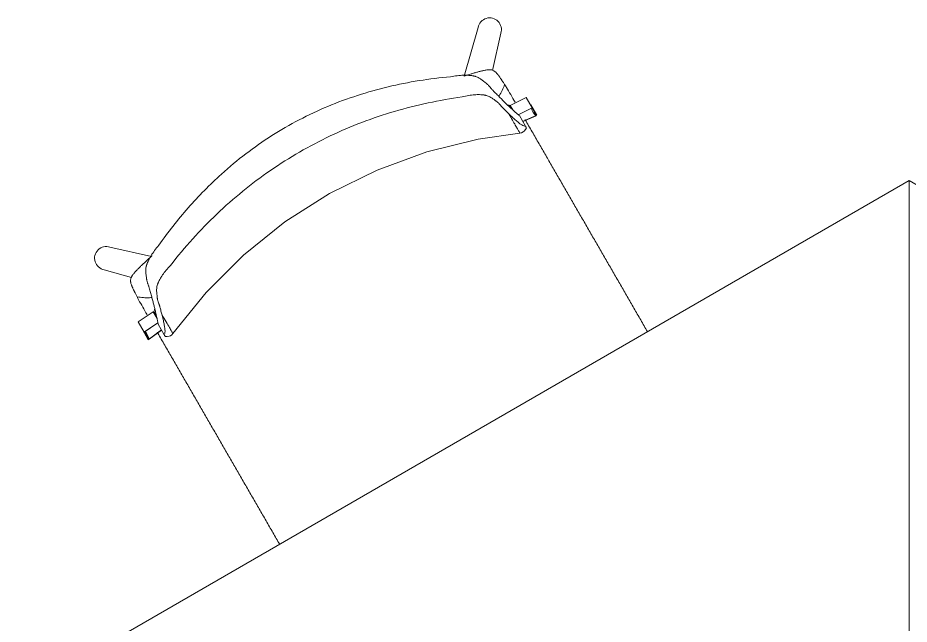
# Model space of a CAD drawing. Header units: millimetres. Extents: x 79795 to 317870, y -36033 to 97293.
# Drawn here: x 213534 to 214530, y 23448 to 24125 of the extents above; entities that cross this region are included whole.
import ezdxf

# ---------------------------------------------------------------- set-up
doc = ezdxf.new("R2010")
doc.units = ezdxf.units.MM
doc.header["$MEASUREMENT"] = 0
doc.layers.add('I-FURN', color=8, linetype='CONTINUOUS', lineweight=9)

msp = doc.modelspace()

# ---------------------------------------------------------------- linework, layer by layer
at = {"layer": 'I-FURN'}
for p, q in [((214048.38, 24114.22), (214032.89, 24059.73)), ((214064.36, 24065.99), (214073.69, 24107.8)), ((214084.23, 24027.13), (214102.15, 24035.91)), ((214102.15, 24035.91), (214108.82, 24024.36)), ((214084.9, 24024.07), (214083.4, 24026.68)), ((214087.19, 24022.02), (214084.23, 24027.13)), ((214108.82, 24024.36), (214093.19, 24016.71)), ((214113.96, 24016.1), (214107.3, 24027.65)), ((214094.36, 24015.71), (214101.17, 24003.91)), ((214098.06, 24009.3), (214113.96, 24016.1)), ((214098.1, 24009.23), (214113.12, 24015.65)), ((214101.28, 24000.18), (214102.21, 24002.11)), ((214048.31, 23989.38), (214095.1, 23996.19)), ((214095.1, 23996.19), (214096.93, 23996.66)), ((214096.93, 23996.66), (214098.62, 23997.51)), ((214098.62, 23997.51), (214099.81, 23998.43)), ((214099.81, 23998.43), (214101.28, 24000.18)), ((213990.91, 23975.21), (214048.31, 23989.38)), ((213935.37, 23954.91), (213990.91, 23975.21)), ((213882.34, 23928.73), (213935.37, 23954.91)), ((214529.91, 23943.22), (213534.01, 23368.21)), ((214529.93, 22833.22), (214529.91, 23943.22)), ((215525.83, 23368.25), (214529.91, 23943.22)), ((214529.91, 23943.22), (214529.93, 22833.22)), ((213832.46, 23896.97), (213882.34, 23928.73)), ((213786.32, 23860.02), (213832.46, 23896.97)), ((213683.44, 23858.56), (213636.92, 23868.93)), ((213744.44, 23818.3), (213786.32, 23860.02)), ((213630.51, 23843.61), (213661.05, 23834.94)), ((213707.32, 23772.31), (213744.44, 23818.3)), ((213668.57, 23785.61), (213685.13, 23796.74)), ((213685.13, 23796.74), (213689.55, 23789.09)), ((213685.96, 23797.19), (213688.92, 23792.08)), ((213675.24, 23774.06), (213668.57, 23785.61)), ((213690.5, 23784.32), (213675.24, 23774.06)), ((213690.51, 23784.22), (213676.07, 23774.51)), ((213673.15, 23777.03), (213679.81, 23765.48)), ((213679.81, 23765.48), (213694.42, 23776.43)), ((213680.65, 23765.93), (213694.49, 23776.31)), ((213690.79, 23782.71), (213697.61, 23770.91)), ((213700.79, 23768.95), (213698.65, 23769.12)), ((213703.03, 23769.35), (213700.79, 23768.95)), ((213704.43, 23769.92), (213703.03, 23769.35)), ((213706, 23770.96), (213704.43, 23769.92)), ((213707.32, 23772.31), (213706, 23770.96))]:
    msp.add_line(p, q, dxfattribs=at)
for centre, start, end in [((214061.25, 24111.85), 341.96621, 169.58244), ((213632.87, 23856.48), 71.98964, 259.60587)]:
    msp.add_arc(centre, 13.09, start, end, dxfattribs=at)
for centre, start_param, end_param in [((214124.71, 24028.57), 6.026179, 6.605675), ((214125.55, 24029.02), 6.026179, 6.605675), ((213656.17, 23773.45), 2.819103, 2.902745), ((213662.83, 23761.9), 2.819103, 3.398599), ((213663.67, 23762.36), 2.819103, 3.398599)]:
    msp.add_ellipse(centre, major_axis=(-15.06, -8.7), ratio=0.978487, start_param=start_param, end_param=end_param, dxfattribs=at)
for points, knots in [([(214033.18, 24059.97), (214035.45, 24060.71), (214039.11, 24061.88), (214043.45, 24063.2), (214045.89, 24063.92), (214047.71, 24064.44), (214049.38, 24064.9), (214050.93, 24065.31), (214052.54, 24065.71), (214054.3, 24066.11), (214056.15, 24066.48), (214057.93, 24066.77), (214059.36, 24066.92), (214060.46, 24066.98), (214061.25, 24066.98), (214062.06, 24066.94), (214063.15, 24066.82), (214064.44, 24066.51), (214065.81, 24065.94), (214066.96, 24065.2), (214067.95, 24064.35), (214068.91, 24063.35), (214069.7, 24062.42), (214070.25, 24061.72), (214070.57, 24061.31), (214070.8, 24061), (214071.04, 24060.68), (214071.35, 24060.26), (214071.87, 24059.54), (214072.59, 24058.53), (214073.28, 24057.52), (214073.85, 24056.68), (214074.3, 24056.02), (214074.76, 24055.34), (214075.37, 24054.42), (214076.44, 24052.79), (214077.35, 24051.4), (214077.94, 24050.5)], [0, 0, 0, 0, 0.125, 0.1875, 0.21875, 0.25, 0.28125, 0.3125, 0.34375, 0.375, 0.40625, 0.4375, 0.46875, 0.484375, 0.5, 0.515625, 0.53125, 0.5625, 0.59375, 0.625, 0.65625, 0.6875, 0.71875, 0.734375, 0.742188, 0.75, 0.757812, 0.765625, 0.78125, 0.8125, 0.84375, 0.859375, 0.875, 0.890625, 0.90625, 0.9375, 1, 1, 1, 1]), ([(213691.59, 23871.05), (213701.77, 23885.56), (213723.63, 23913.38), (213765.03, 23955.51), (213816.66, 23995.13), (213879.69, 24027.88), (213936, 24045.97), (213982.3, 24055.21), (214005.69, 24058.15), (214017.46, 24059.19)], [-1, -1, -1, -1, -0.863636, -0.727273, -0.545455, -0.363636, -0.181818, -0.090909, 0, 0, 0, 0]), ([(214017.46, 24059.19), (214020.09, 24059.68), (214025.1, 24060.45), (214030.76, 24060.86), (214034.92, 24060.88), (214037.85, 24060.75), (214040.14, 24060.52), (214041.67, 24060.3), (214042.51, 24060.15), (214043.13, 24060.04), (214043.74, 24059.91), (214044.53, 24059.72), (214045.84, 24059.35), (214047.56, 24058.69), (214049.4, 24057.76), (214051.05, 24056.74), (214052.56, 24055.66), (214053.96, 24054.56), (214055.07, 24053.66), (214055.84, 24053.06), (214056.28, 24052.72), (214056.61, 24052.47), (214056.94, 24052.23), (214057.36, 24051.9), (214058.05, 24051.32), (214058.96, 24050.49), (214059.92, 24049.49), (214061.11, 24048.16), (214062.19, 24046.83), (214063.3, 24045.52), (214064.2, 24044.56), (214065.13, 24043.61), (214066.36, 24042.35), (214068.5, 24040.2), (214071.45, 24037.24), (214074.73, 24033.94), (214077.84, 24030.84), (214080.85, 24027.87), (214083.68, 24025.15), (214086.3, 24022.73), (214087.91, 24021.32), (214088.68, 24020.68)], [0, 0, 0, 0, 0.035714, 0.071429, 0.089286, 0.107143, 0.125, 0.133929, 0.138393, 0.142857, 0.147321, 0.151786, 0.160714, 0.178571, 0.196429, 0.214286, 0.232143, 0.25, 0.267857, 0.276786, 0.28125, 0.285714, 0.290179, 0.294643, 0.303571, 0.321429, 0.339286, 0.357143, 0.392857, 0.410714, 0.428571, 0.446429, 0.464286, 0.5, 0.571429, 0.642857, 0.714286, 0.785714, 0.857143, 0.928571, 1, 1, 1, 1]), ([(214071.15, 24036.94), (214071.38, 24037.28), (214072.82, 24039.47), (214075.24, 24043.81), (214077.11, 24048.18), (214077.94, 24050.5)], [0.93933321, 0.93933321, 0.93933321, 0.93933321, 0.94444444, 0.97222222, 1, 1, 1, 1]), ([(214030.49, 24036.61), (214017.72, 24034.85), (213992.38, 24030.4), (213942.42, 24017.78), (213882.07, 23994.89), (213814.96, 23956.14), (213764.97, 23915.32), (213729.05, 23878.37), (213712.54, 23858.65), (213704.63, 23848.47)], [-1, -1, -1, -1, -0.9, -0.8, -0.6, -0.4, -0.2, -0.1, 0, 0, 0, 0]), ([(214082.63, 24017.8), (214081.46, 24018.93), (214079.7, 24020.65), (214077.65, 24022.68), (214076.49, 24023.85), (214075.61, 24024.73), (214074.78, 24025.61), (214073.8, 24026.76), (214072.89, 24027.89), (214071.87, 24029.03), (214071.02, 24029.88), (214070.19, 24030.6), (214069.54, 24031.11), (214069.14, 24031.4), (214068.83, 24031.62), (214068.51, 24031.84), (214068.08, 24032.15), (214067.32, 24032.7), (214066.2, 24033.55), (214064.76, 24034.61), (214063.2, 24035.66), (214061.5, 24036.65), (214059.62, 24037.54), (214057.89, 24038.15), (214056.59, 24038.48), (214055.81, 24038.64), (214055.21, 24038.74), (214054.6, 24038.82), (214053.78, 24038.93), (214052.29, 24039.08), (214050.06, 24039.2), (214047.22, 24039.19), (214043.21, 24038.96), (214037.78, 24038.26), (214033, 24037.24), (214030.49, 24036.61)], [0, 0, 0, 0, 0.125, 0.1875, 0.21875, 0.25, 0.28125, 0.3125, 0.375, 0.40625, 0.4375, 0.46875, 0.484375, 0.492188, 0.5, 0.507812, 0.515625, 0.53125, 0.5625, 0.59375, 0.625, 0.65625, 0.6875, 0.71875, 0.734375, 0.742188, 0.75, 0.757812, 0.765625, 0.78125, 0.8125, 0.84375, 0.875, 0.9375, 1, 1, 1, 1]), ([(214084.26, 24027.1), (214083.81, 24027.16), (214082.91, 24027.26), (214081.95, 24027.35), (214081.47, 24027.38)], [-0.8741323, -0.8741323, -0.8741323, -0.8741323, -0.6666667, -0.4718724, -0.4718724, -0.4718724, -0.4718724]), ([(214082.63, 24017.8), (214084.13, 24015.2), (214086.81, 24010.55), (214090.01, 24005.02), (214092.38, 24000.91), (214093.71, 23998.61), (214094.42, 23997.37), (214094.79, 23996.73), (214095.03, 23996.32), (214095.1, 23996.2), (214095.1, 23996.19)], [0, 0, 0, 0, 0.1111111, 0.2222222, 0.3333333, 0.4444444, 0.5, 0.5555556, 0.6111111, 0.6625707, 0.6625707, 0.6625707, 0.6625707]), ([(214100.84, 24011.25), (214101.19, 24010.64), (214102.82, 24007.82), (214105.74, 24002.75), (214109.65, 23996), (214113.51, 23989.3), (214118.56, 23980.55), (214124.75, 23969.84), (214130.86, 23959.24), (214135.82, 23950.67), (214139.6, 23944.1), (214143.42, 23937.5), (214148.43, 23928.81), (214154.66, 23918.03), (214162.1, 23905.14), (214169.67, 23892.03), (214177.25, 23878.89), (214184.73, 23865.94), (214190.99, 23855.1), (214196.03, 23846.37), (214199.85, 23839.75), (214203.67, 23833.15), (214208.69, 23824.45), (214214.91, 23813.67), (214221.15, 23802.86), (214226.19, 23794.13), (214230.01, 23787.52), (214233.81, 23780.93), (214236.36, 23776.51), (214237.66, 23774.27), (214237.71, 23774.18)], [-0.8977274, -0.8977274, -0.8977274, -0.8977274, -0.8928571, -0.875, -0.8571429, -0.8392857, -0.8214286, -0.7857143, -0.75, -0.7321429, -0.7142857, -0.6964286, -0.6785714, -0.6428571, -0.6071429, -0.5714286, -0.5357143, -0.5, -0.4642857, -0.4464286, -0.4285714, -0.4107143, -0.3928571, -0.3571429, -0.3214286, -0.3035714, -0.2857143, -0.2678571, -0.25, -0.2492433, -0.2492433, -0.2492433, -0.2492433]), ([(213685.94, 23804.61), (213685.57, 23806), (213684.82, 23808.83), (213683.6, 23813.31), (213682.52, 23817.35), (213681.6, 23820.69), (213681.02, 23822.84), (213680.5, 23824.52), (213679.93, 23826.13), (213679.32, 23827.73), (213678.75, 23829.42), (213678.37, 23830.76), (213678.1, 23831.96), (213677.95, 23832.85), (213677.88, 23833.38), (213677.83, 23833.78), (213677.78, 23834.19), (213677.71, 23834.74), (213677.57, 23835.71), (213677.35, 23837.12), (213677.1, 23838.88), (213676.92, 23840.73), (213676.86, 23842.68), (213676.97, 23844.73), (213677.26, 23846.55), (213677.59, 23847.87), (213677.82, 23848.65), (213678.02, 23849.24), (213678.23, 23849.84), (213678.53, 23850.64), (213679.1, 23852.07), (213680.04, 23854.16), (213681.4, 23856.77), (213683.49, 23860.36), (213686.68, 23865.06), (213689.85, 23869.02), (213691.59, 23871.05)], [0.2857143, 0.2857143, 0.2857143, 0.2857143, 0.3571429, 0.4285714, 0.5, 0.5357143, 0.5714286, 0.5892857, 0.6071429, 0.6428571, 0.6607143, 0.6785714, 0.6964286, 0.7053571, 0.7098214, 0.7142857, 0.71875, 0.7232143, 0.7321429, 0.75, 0.7678571, 0.7857143, 0.8035714, 0.8214286, 0.8392857, 0.8482143, 0.8526786, 0.8571429, 0.8616071, 0.8660714, 0.875, 0.8928571, 0.9107143, 0.9285714, 0.9642857, 1, 1, 1, 1]), ([(213667.23, 23813.37), (213666.74, 23814.33), (213665.99, 23815.82), (213665.12, 23817.56), (213664.63, 23818.55), (213664.27, 23819.29), (213663.92, 23820.01), (213663.48, 23820.92), (213662.95, 23822.02), (213662.43, 23823.15), (213662.07, 23823.96), (213661.86, 23824.44), (213661.71, 23824.8), (213661.55, 23825.17), (213661.36, 23825.65), (213661.03, 23826.47), (213660.61, 23827.62), (213660.23, 23828.96), (213659.99, 23830.23), (213659.92, 23831.6), (213660.11, 23833.07), (213660.49, 23834.35), (213660.93, 23835.35), (213661.3, 23836.07), (213661.7, 23836.75), (213662.3, 23837.68), (213663.14, 23838.84), (213664.28, 23840.24), (213665.52, 23841.65), (213666.76, 23842.98), (213667.91, 23844.17), (213669.04, 23845.31), (213670.27, 23846.53), (213671.63, 23847.84), (213673.47, 23849.59), (213676.79, 23852.69), (213679.64, 23855.28), (213681.41, 23856.88)], [0, 0, 0, 0, 0.0625, 0.09375, 0.109375, 0.125, 0.140625, 0.15625, 0.1875, 0.21875, 0.234375, 0.242188, 0.25, 0.257812, 0.265625, 0.28125, 0.3125, 0.34375, 0.375, 0.40625, 0.4375, 0.46875, 0.484375, 0.5, 0.515625, 0.53125, 0.5625, 0.59375, 0.625, 0.65625, 0.6875, 0.71875, 0.75, 0.78125, 0.8125, 0.875, 1, 1, 1, 1]), ([(213704.63, 23848.47), (213702.83, 23846.62), (213699.55, 23842.99), (213696.23, 23838.64), (213694.03, 23835.28), (213692.6, 23832.82), (213691.59, 23830.83), (213690.98, 23829.47), (213690.66, 23828.7), (213690.43, 23828.13), (213690.21, 23827.56), (213689.96, 23826.81), (213689.59, 23825.51), (213689.26, 23823.71), (213689.09, 23821.64), (213689.1, 23819.67), (213689.23, 23817.8), (213689.42, 23816.02), (213689.6, 23814.63), (213689.7, 23813.69), (213689.75, 23813.16), (213689.79, 23812.77), (213689.82, 23812.39), (213689.87, 23811.9), (213689.98, 23811.08), (213690.19, 23810.01), (213690.51, 23808.85), (213690.98, 23807.4), (213691.51, 23806.04), (213692.01, 23804.61), (213692.36, 23803.46), (213692.68, 23802.26), (213693.11, 23800.67), (213693.85, 23797.87), (213694.46, 23795.5), (213694.85, 23793.92)], [0, 0, 0, 0, 0.0625, 0.125, 0.15625, 0.1875, 0.21875, 0.234375, 0.242188, 0.25, 0.257812, 0.265625, 0.28125, 0.3125, 0.34375, 0.375, 0.40625, 0.4375, 0.46875, 0.484375, 0.492188, 0.5, 0.507812, 0.515625, 0.53125, 0.5625, 0.59375, 0.625, 0.6875, 0.71875, 0.75, 0.78125, 0.8125, 0.875, 1, 1, 1, 1]), ([(213667.23, 23813.37), (213669.65, 23812.93), (213674.37, 23812.37), (213679.85, 23812.28), (213682.96, 23812.51), (213683.85, 23812.6)], [0, 0, 0, 0, 0.02777778, 0.05555556, 0.06696683, 0.06696683, 0.06696683, 0.06696683]), ([(213689.33, 23790.11), (213688.98, 23792.09), (213688.27, 23795.41), (213687.04, 23800.41), (213686.35, 23803.06), (213686, 23804.36)], [0, 0, 0, 0, 0.1428571, 0.2142857, 0.2814123, 0.2814123, 0.2814123, 0.2814123]), ([(213687.15, 23799.71), (213686.93, 23799.28), (213686.5, 23798.38), (213686.16, 23797.55), (213685.98, 23797.13)], [-0.5281276, -0.5281276, -0.5281276, -0.5281276, -0.3333333, -0.1189454, -0.1189454, -0.1189454, -0.1189454]), ([(213707.32, 23772.31), (213707.32, 23772.31), (213707.25, 23772.43), (213706.99, 23772.88), (213706.54, 23773.67), (213705.55, 23775.39), (213703.59, 23778.77), (213699.99, 23785.01), (213696.73, 23790.67), (213694.85, 23793.92)], [0.3374293, 0.3374293, 0.3374293, 0.3374293, 0.3888889, 0.4444444, 0.5138889, 0.5833333, 0.7222222, 0.8611111, 1, 1, 1, 1]), ([(213826.67, 23536.81), (213826.64, 23536.85), (213824.11, 23541.24), (213819.01, 23550.07), (213811.33, 23563.36), (213803.78, 23576.46), (213797.49, 23587.35), (213792.44, 23596.09), (213788.62, 23602.71), (213784.8, 23609.32), (213779.79, 23618), (213773.61, 23628.71), (213767.44, 23639.4), (213762.46, 23648.02), (213758.67, 23654.58), (213754.88, 23661.14), (213749.89, 23669.8), (213743.67, 23680.56), (213737.43, 23691.36), (213732.39, 23700.11), (213728.55, 23706.76), (213724.72, 23713.39), (213719.68, 23722.11), (213713.43, 23732.93), (213705.9, 23745.97), (213698.19, 23759.34), (213692.81, 23768.65), (213690.03, 23773.47), (213689.8, 23773.87)], [-0.7503695, -0.7503695, -0.7503695, -0.7503695, -0.75, -0.7142857, -0.6785714, -0.6428571, -0.6071429, -0.5892857, -0.5714286, -0.5535714, -0.5357143, -0.5, -0.4642857, -0.4464286, -0.4285714, -0.4107143, -0.3928571, -0.3571429, -0.3214286, -0.3035714, -0.2857143, -0.2678571, -0.25, -0.2142857, -0.1785714, -0.1428571, -0.1071429, -0.103964, -0.103964, -0.103964, -0.103964])]:
    msp.add_open_spline(points, degree=3, knots=knots, dxfattribs=at)
for points in [[(214077.94, 24050.5), (214078.29, 24049.96), (214078.99, 24048.88), (214079.69, 24047.8), (214080.04, 24047.27)], [(214080.04, 24047.27), (214083.12, 24041.94), (214086.28, 24036.47), (214089.53, 24030.83)], [(214101.17, 24003.91), (214100.71, 24003.85), (214099.56, 24004.02), (214097.2, 24005.11), (214094.29, 24007.2), (214090.87, 24010.08), (214086.96, 24013.55), (214084.11, 24016.31), (214082.63, 24017.8)], [(214088.68, 24020.68), (214089.69, 24019.75), (214091.65, 24018.01), (214093.48, 24016.46), (214094.36, 24015.71)], [(214101.82, 24002.79), (214102.01, 24002.46), (214102.24, 24002.05), (214102.19, 24002.14), (214101.86, 24002.71), (214101.45, 24003.42), (214101.17, 24003.91)], [(213684.23, 23859.31), (213683.29, 23858.5), (213682.35, 23857.69), (213681.41, 23856.88)], [(213681.41, 23856.88), (213682.33, 23857.67), (213683.26, 23858.47), (213684.19, 23859.27)], [(213668.98, 23809.94), (213668.68, 23810.51), (213668.1, 23811.65), (213667.52, 23812.8), (213667.23, 23813.37)], [(213678.43, 23793.55), (213675.18, 23799.19), (213672.03, 23804.64), (213668.98, 23809.94)], [(213694.85, 23793.92), (213695.4, 23791.89), (213696.36, 23788.04), (213697.41, 23782.92), (213698.2, 23778.51), (213698.55, 23774.95), (213698.32, 23772.36), (213697.89, 23771.28), (213697.61, 23770.91)], [(213690.79, 23782.71), (213690.58, 23783.85), (213690.16, 23786.21), (213689.63, 23788.77), (213689.33, 23790.11)], [(213697.61, 23770.91), (213697.89, 23770.43), (213698.3, 23769.72), (213698.63, 23769.14), (213698.68, 23769.05), (213698.45, 23769.45), (213698.26, 23769.78)]]:
    msp.add_open_spline(points, degree=3, dxfattribs=at)

doc.saveas('drawing.dxf')
